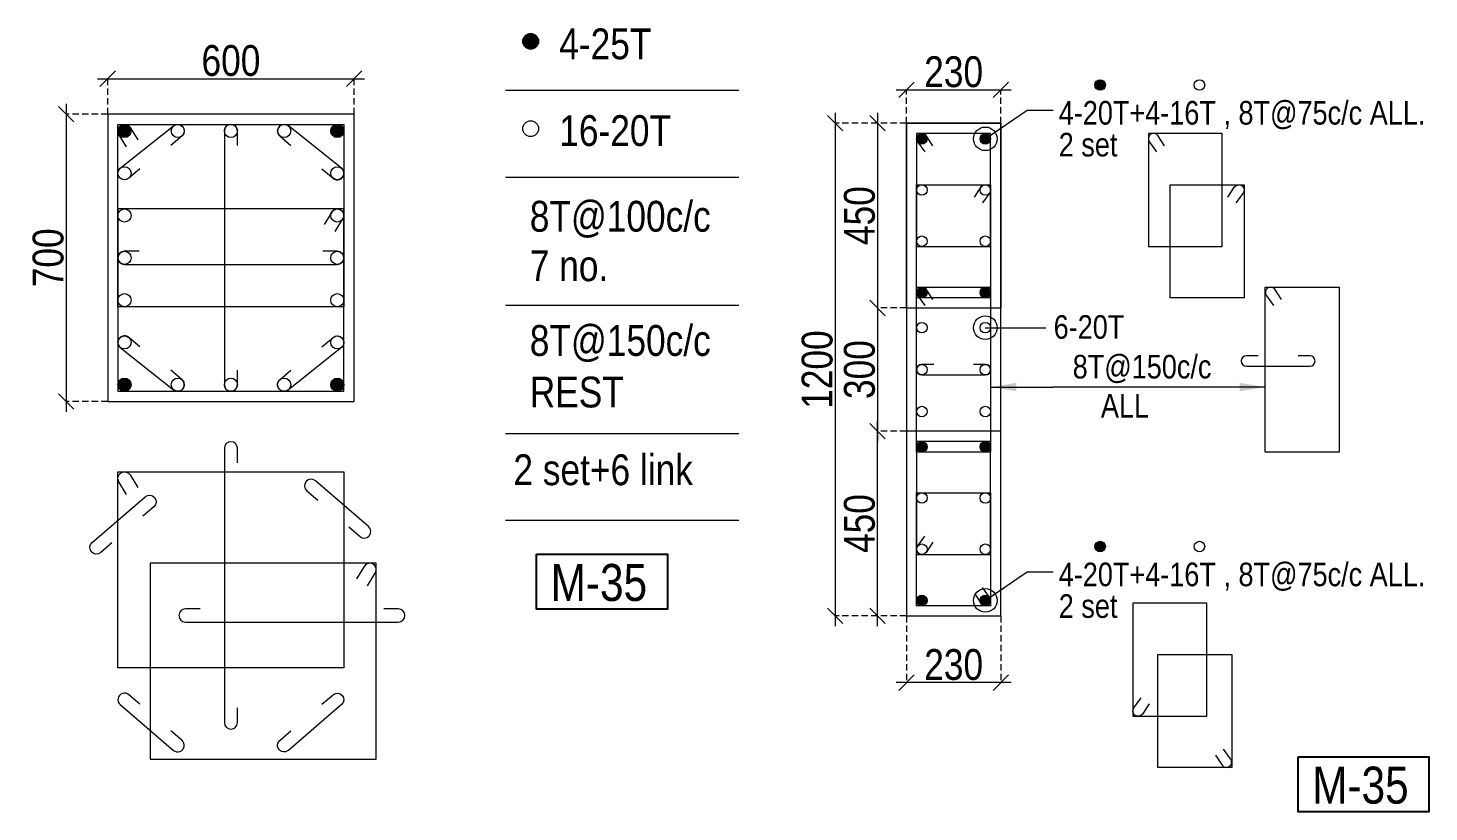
# Model space of a CAD drawing. Header units: millimetres. Extents: x 1112055 to 3390982, y -148532 to 766891.
# Drawn here: x 2164195 to 2177836, y -47599 to -39961 of the extents above; entities that cross this region are included whole.
import ezdxf
from ezdxf.enums import TextEntityAlignment as Align

# ---------------------------------------------------------------- set-up
doc = ezdxf.new("R2010")
doc.units = ezdxf.units.MM
doc.header["$PDMODE"] = 35
doc.header["$PDSIZE"] = -25
doc.linetypes.add('DASHED2', pattern=[0.375, 0.25, -0.125])
doc.linetypes.add('Hidden', pattern=[9.525, 6.35, -3.175])
for name, color, linetype, lineweight in [('B COL', 1, 'Continuous', 30), ('B COL. SIZE DIM', 220, 'Continuous', 25), ('B COLSCH', 204, 'Continuous', 20), ('B COLUMN', 1, 'Hidden', 9), ('B STEEL', 34, 'Continuous', 15), ('B-ST TEXT', 7, 'Continuous', 9)]:
    doc.layers.add(name, color=color, linetype=linetype, lineweight=lineweight)
doc.layers.add('B TEXT', color=7, linetype='Continuous')
doc.styles.add('dim inside', font='romans.shx', dxfattribs={"width": 0.8, "height": 125})
doc.styles.add('SWINC', font='swissc.ttf')
doc.styles.add('TAHOMA', font='tahoma.ttf')
doc.dimstyles.new('dim inside', dxfattribs={"dimtxt": 125, "dimasz": 100, "dimexe": 0, "dimexo": 0, "dimgap": 10, "dimtad": 0, "dimdec": 0, "dimzin": 0, "dimdsep": 46, "dimtxsty": 'dim inside', "dimblk": 'SMALL', "dimcen": 0.09, "dimadec": 0, "dimazin": 0, "dimtfac": 1, "dimtdec": 0, "dimtofl": 0, "dimtmove": 0, "dimatfit": 3, "dimfxl": 1, "dimtolj": 1, "dimtzin": 0, "dimarcsym": 2})
doc.dimstyles.new('PARESH', dxfattribs={"dimscale": 0, "dimtxt": 300, "dimasz": 150, "dimexe": 150, "dimexo": 150, "dimgap": 25, "dimtad": 1, "dimdec": 0, "dimzin": 0, "dimdsep": 46, "dimtxsty": 'TAHOMA', "dimblk": 'ARCHTICK', "dimcen": 100, "dimdle": 150, "dimclrd": 251, "dimclre": 251, "dimclrt": 6, "dimadec": 0, "dimazin": 0, "dimtfac": 1, "dimtdec": 0, "dimtix": 1, "dimtofl": 0, "dimtmove": 0, "dimatfit": 2, "dimfxl": 0.18, "dimtolj": 1, "dimtzin": 0, "dimlwd": 9, "dimlwe": 9, "dimarcsym": 0})

# ---------------------------------------------------------------- blocks, each defined once
blk = doc.blocks.new('_Oblique')
at = {"color": 0, "linetype": 'ByBlock', "lineweight": -2}
blk.add_line((-0.5, -0.5), (0.5, 0.5), dxfattribs=at)
blk = doc.blocks.new('*D3997')
at = {"layer": 'B COL. SIZE DIM', "color": 250, "lineweight": 9, "ltscale": 250, "transparency": 16777216}
blk.add_line((2164871, -40455), (2167471, -40455), dxfattribs=at)
at = {"layer": 'B COL. SIZE DIM', "color": 250, "linetype": 'DASHED2', "lineweight": 9, "ltscale": 250, "transparency": 16777216}
for p, q in [((2164971, -40800), (2164971, -40455)), ((2167371, -40800), (2167371, -40455))]:
    blk.add_line(p, q, dxfattribs=at)
at = {"layer": 'Defpoints', "color": 0, "transparency": 16777216}
for p in [(2167371, -40455), (2164971, -40800), (2167371, -40800)]:
    blk.add_point(p, dxfattribs=at)
at = {"layer": 'B COL. SIZE DIM', "color": 250, "lineweight": 9, "transparency": 16777216, "xscale": 150, "yscale": 150, "zscale": 150, "rotation": 180}
blk.add_blockref('_Oblique', (2164971, -40455), dxfattribs=at)
at = {"layer": 'B COL. SIZE DIM', "color": 250, "lineweight": 9, "transparency": 16777216, "xscale": 150, "yscale": 150, "zscale": 150}
blk.add_blockref('_Oblique', (2167371, -40455), dxfattribs=at)
at = {"layer": 'B COL. SIZE DIM', "color": 6, "transparency": 16777216, "insert": (2166171, -40280), "char_height": 300, "attachment_point": 5, "style": 'SWINC'}
blk.add_mtext('\\A1;600', dxfattribs=at)
blk = doc.blocks.new('*D3998')
at = {"layer": 'B COL. SIZE DIM', "color": 250, "lineweight": 9, "ltscale": 250, "transparency": 16777216}
blk.add_line((2164567, -40700), (2164567, -43700), dxfattribs=at)
at = {"layer": 'B COL. SIZE DIM', "color": 250, "linetype": 'DASHED2', "lineweight": 9, "ltscale": 250, "transparency": 16777216}
for p, q in [((2164971, -40800), (2164567, -40800)), ((2164971, -43600), (2164567, -43600))]:
    blk.add_line(p, q, dxfattribs=at)
at = {"layer": 'Defpoints', "color": 0, "transparency": 16777216}
for p in [(2164971, -40800), (2164567, -43600), (2164971, -43600)]:
    blk.add_point(p, dxfattribs=at)
at = {"layer": 'B COL. SIZE DIM', "color": 250, "lineweight": 9, "transparency": 16777216, "xscale": 150, "yscale": 150, "zscale": 150}
for p, rotation in [((2164567, -40800), 90), ((2164567, -43600), 270)]:
    blk.add_blockref('_Oblique', p, dxfattribs=dict(at, rotation=rotation))
at = {"layer": 'B COL. SIZE DIM', "color": 6, "transparency": 16777216, "insert": (2164392, -42200), "char_height": 300, "attachment_point": 5, "rotation": 90, "style": 'SWINC'}
blk.add_mtext('\\A1;700', dxfattribs=at)
blk = doc.blocks.new('*D4035')
at = {"layer": 'B COL. SIZE DIM', "color": 250, "lineweight": 9, "ltscale": 250, "transparency": 16777216}
blk.add_line((2172648, -40564), (2173768, -40564), dxfattribs=at)
at = {"layer": 'B COL. SIZE DIM', "color": 250, "linetype": 'DASHED2', "lineweight": 9, "ltscale": 250, "transparency": 16777216}
for p, q in [((2172748, -40889), (2172748, -40564)), ((2173668, -40889), (2173668, -40564))]:
    blk.add_line(p, q, dxfattribs=at)
at = {"layer": 'Defpoints', "color": 0, "transparency": 16777216}
for p in [(2173668, -40564), (2172748, -40889), (2173668, -40889)]:
    blk.add_point(p, dxfattribs=at)
at = {"layer": 'B COL. SIZE DIM', "color": 250, "lineweight": 9, "transparency": 16777216, "xscale": 150, "yscale": 150, "zscale": 150, "rotation": 180}
blk.add_blockref('_Oblique', (2172748, -40564), dxfattribs=at)
at = {"layer": 'B COL. SIZE DIM', "color": 250, "lineweight": 9, "transparency": 16777216, "xscale": 150, "yscale": 150, "zscale": 150}
blk.add_blockref('_Oblique', (2173668, -40564), dxfattribs=at)
at = {"layer": 'B COL. SIZE DIM', "color": 6, "transparency": 16777216, "insert": (2173208, -40389), "char_height": 300, "attachment_point": 5, "style": 'SWINC'}
blk.add_mtext('\\A1;230', dxfattribs=at)
blk = doc.blocks.new('*D4036')
at = {"layer": 'B COL. SIZE DIM', "color": 250, "lineweight": 9, "ltscale": 250, "transparency": 16777216}
blk.add_line((2172467, -42589), (2172467, -43989), dxfattribs=at)
at = {"layer": 'B COL. SIZE DIM', "color": 250, "linetype": 'DASHED2', "lineweight": 9, "ltscale": 250, "transparency": 16777216}
for p, q in [((2172748, -42689), (2172467, -42689)), ((2172748, -43889), (2172467, -43889))]:
    blk.add_line(p, q, dxfattribs=at)
at = {"layer": 'Defpoints', "color": 0, "transparency": 16777216}
for p in [(2172748, -42689), (2172467, -43889), (2172748, -43889)]:
    blk.add_point(p, dxfattribs=at)
at = {"layer": 'B COL. SIZE DIM', "color": 250, "lineweight": 9, "transparency": 16777216, "xscale": 150, "yscale": 150, "zscale": 150}
for p, rotation in [((2172467, -42689), 90), ((2172467, -43889), 270)]:
    blk.add_blockref('_Oblique', p, dxfattribs=dict(at, rotation=rotation))
at = {"layer": 'B COL. SIZE DIM', "color": 6, "transparency": 16777216, "insert": (2172292, -43289), "char_height": 300, "attachment_point": 5, "rotation": 90, "style": 'SWINC'}
blk.add_mtext('\\A1;300', dxfattribs=at)
blk = doc.blocks.new('*D4037')
at = {"layer": 'B COL. SIZE DIM', "color": 250, "lineweight": 9, "ltscale": 250, "transparency": 16777216}
blk.add_line((2172467, -40789), (2172467, -42789), dxfattribs=at)
at = {"layer": 'B COL. SIZE DIM', "color": 250, "linetype": 'DASHED2', "lineweight": 9, "ltscale": 250, "transparency": 16777216}
for p, q in [((2172748, -40889), (2172467, -40889)), ((2172748, -42689), (2172467, -42689))]:
    blk.add_line(p, q, dxfattribs=at)
at = {"layer": 'Defpoints', "color": 0, "transparency": 16777216}
for p in [(2172748, -40889), (2172467, -42689), (2172748, -42689)]:
    blk.add_point(p, dxfattribs=at)
at = {"layer": 'B COL. SIZE DIM', "color": 250, "lineweight": 9, "transparency": 16777216, "xscale": 150, "yscale": 150, "zscale": 150}
for p, rotation in [((2172467, -40889), 90), ((2172467, -42689), 270)]:
    blk.add_blockref('_Oblique', p, dxfattribs=dict(at, rotation=rotation))
at = {"layer": 'B COL. SIZE DIM', "color": 6, "transparency": 16777216, "insert": (2172292, -41789), "char_height": 300, "attachment_point": 5, "rotation": 90, "style": 'SWINC'}
blk.add_mtext('\\A1;450', dxfattribs=at)
blk = doc.blocks.new('*D4038')
at = {"layer": 'B COL. SIZE DIM', "color": 250, "lineweight": 9, "ltscale": 250, "transparency": 16777216}
blk.add_line((2172467, -45789), (2172467, -43789), dxfattribs=at)
at = {"layer": 'B COL. SIZE DIM', "color": 250, "linetype": 'DASHED2', "lineweight": 9, "ltscale": 250, "transparency": 16777216}
for p, q in [((2172748, -43889), (2172467, -43889)), ((2172748, -45689), (2172467, -45689))]:
    blk.add_line(p, q, dxfattribs=at)
at = {"layer": 'Defpoints', "color": 0, "transparency": 16777216}
for p in [(2172467, -43889), (2172748, -43889), (2172748, -45689)]:
    blk.add_point(p, dxfattribs=at)
at = {"layer": 'B COL. SIZE DIM', "color": 250, "lineweight": 9, "transparency": 16777216, "xscale": 150, "yscale": 150, "zscale": 150}
for p, rotation in [((2172467, -43889), 90), ((2172467, -45689), 270)]:
    blk.add_blockref('_Oblique', p, dxfattribs=dict(at, rotation=rotation))
at = {"layer": 'B COL. SIZE DIM', "color": 6, "transparency": 16777216, "insert": (2172292, -44789), "char_height": 300, "attachment_point": 5, "rotation": 90, "style": 'SWINC'}
blk.add_mtext('\\A1;450', dxfattribs=at)
blk = doc.blocks.new('*D4039')
at = {"layer": 'B COL. SIZE DIM', "color": 250, "lineweight": 9, "ltscale": 250, "transparency": 16777216}
blk.add_line((2172055, -40789), (2172055, -45789), dxfattribs=at)
at = {"layer": 'B COL. SIZE DIM', "color": 250, "linetype": 'DASHED2', "lineweight": 9, "ltscale": 250, "transparency": 16777216}
for p, q in [((2172748, -40889), (2172055, -40889)), ((2172748, -45689), (2172055, -45689))]:
    blk.add_line(p, q, dxfattribs=at)
at = {"layer": 'Defpoints', "color": 0, "transparency": 16777216}
for p in [(2172748, -40889), (2172055, -45689), (2172748, -45689)]:
    blk.add_point(p, dxfattribs=at)
at = {"layer": 'B COL. SIZE DIM', "color": 250, "lineweight": 9, "transparency": 16777216, "xscale": 150, "yscale": 150, "zscale": 150}
for p, rotation in [((2172055, -40889), 90), ((2172055, -45689), 270)]:
    blk.add_blockref('_Oblique', p, dxfattribs=dict(at, rotation=rotation))
at = {"layer": 'B COL. SIZE DIM', "color": 6, "transparency": 16777216, "insert": (2171880, -43289), "char_height": 300, "attachment_point": 5, "rotation": 90, "style": 'SWINC'}
blk.add_mtext('\\A1;1200', dxfattribs=at)
blk = doc.blocks.new('*D4040')
at = {"layer": 'B COL. SIZE DIM', "color": 250, "linetype": 'DASHED2', "lineweight": 9, "ltscale": 250, "transparency": 16777216}
for p, q in [((2172748, -45689), (2172748, -46339)), ((2173668, -45689), (2173668, -46339))]:
    blk.add_line(p, q, dxfattribs=at)
at = {"layer": 'B COL. SIZE DIM', "color": 250, "lineweight": 9, "ltscale": 250, "transparency": 16777216}
blk.add_line((2173768, -46339), (2172648, -46339), dxfattribs=at)
at = {"layer": 'Defpoints', "color": 0, "transparency": 16777216}
for p in [(2172748, -45689), (2173668, -45689), (2172748, -46339)]:
    blk.add_point(p, dxfattribs=at)
at = {"layer": 'B COL. SIZE DIM', "color": 250, "lineweight": 9, "transparency": 16777216, "xscale": 150, "yscale": 150, "zscale": 150, "rotation": 180}
blk.add_blockref('_Oblique', (2172748, -46339), dxfattribs=at)
at = {"layer": 'B COL. SIZE DIM', "color": 250, "lineweight": 9, "transparency": 16777216, "xscale": 150, "yscale": 150, "zscale": 150}
blk.add_blockref('_Oblique', (2173668, -46339), dxfattribs=at)
at = {"layer": 'B COL. SIZE DIM', "color": 6, "transparency": 16777216, "insert": (2173208, -46164), "char_height": 300, "attachment_point": 5, "style": 'SWINC'}
blk.add_mtext('\\A1;230', dxfattribs=at)
blk = doc.blocks.new('_ArchTick')
at = {"color": 0, "linetype": 'ByBlock', "const_width": 0.15}
blk.add_lwpolyline([(-0.5, -0.5), (0.5, 0.5)], dxfattribs=at)

msp = doc.modelspace()

# ---------------------------------------------------------------- hatches: boundary and pattern name
at = {"layer": 'B STEEL', "lineweight": 9, "ltscale": 0.5}
h = msp.add_hatch(color=34, dxfattribs=at)
edge = h.paths.add_edge_path()
edge.add_arc((2169089.3, -40091.2), 76.8, 0, 360)
at = {"layer": 'B STEEL', "lineweight": 13}
h = msp.add_hatch(color=256, dxfattribs=at)
h.dxf.hatch_style = 1
edge = h.paths.add_edge_path()
edge.add_ellipse((2174634.2, -40516.3), major_axis=(51.4, 0), ratio=1, start_angle=0, end_angle=360)
at = {"layer": 'B STEEL', "lineweight": 9, "ltscale": 0.5}
h = msp.add_hatch(color=34, dxfattribs=at)
edge = h.paths.add_edge_path()
edge.add_arc((2165134.9, -40964.4), 64, 0, 360)
h = msp.add_hatch(color=34, dxfattribs=at)
edge = h.paths.add_edge_path()
edge.add_arc((2167206.9, -40964.4), 64, 180, 540, ccw=False)
at = {"layer": 'B STEEL', "lineweight": 13}
h = msp.add_hatch(color=256, dxfattribs=at)
h.dxf.hatch_style = 1
edge = h.paths.add_edge_path()
edge.add_ellipse((2172899.2, -41040.8), major_axis=(51.4, 0), ratio=1, start_angle=0, end_angle=360)
h = msp.add_hatch(color=256, dxfattribs=at)
h.dxf.hatch_style = 1
edge = h.paths.add_edge_path()
edge.add_ellipse((2173516.4, -41040.8), major_axis=(51.4, 0), ratio=1, start_angle=0, end_angle=360)
h = msp.add_hatch(color=256, dxfattribs=at)
h.dxf.hatch_style = 1
edge = h.paths.add_edge_path()
edge.add_ellipse((2172899.2, -42537.9), major_axis=(51.4, 0), ratio=1, start_angle=0, end_angle=360)
h = msp.add_hatch(color=256, dxfattribs=at)
h.dxf.hatch_style = 1
edge = h.paths.add_edge_path()
edge.add_ellipse((2173516.4, -42537.9), major_axis=(51.4, 0), ratio=1, start_angle=0, end_angle=360)
at = {"layer": 'B STEEL', "lineweight": 9, "ltscale": 0.5}
h = msp.add_hatch(color=34, dxfattribs=at)
edge = h.paths.add_edge_path()
edge.add_arc((2165134.9, -43436.4), 64, 0, 360, ccw=False)
h = msp.add_hatch(color=34, dxfattribs=at)
edge = h.paths.add_edge_path()
edge.add_arc((2167206.9, -43436.4), 64, -180, 180)
at = {"layer": 'B STEEL', "lineweight": 13}
h = msp.add_hatch(color=256, dxfattribs=at)
h.dxf.hatch_style = 1
edge = h.paths.add_edge_path()
edge.add_ellipse((2172899.2, -44040.8), major_axis=(51.4, 0), ratio=1, start_angle=0, end_angle=360)
h = msp.add_hatch(color=256, dxfattribs=at)
h.dxf.hatch_style = 1
edge = h.paths.add_edge_path()
edge.add_ellipse((2173516.4, -44040.8), major_axis=(51.4, 0), ratio=1, start_angle=0, end_angle=360)
h = msp.add_hatch(color=256, dxfattribs=at)
h.dxf.hatch_style = 1
edge = h.paths.add_edge_path()
edge.add_ellipse((2174634.2, -45013.5), major_axis=(51.4, 0), ratio=1, start_angle=0, end_angle=360)
h = msp.add_hatch(color=256, dxfattribs=at)
h.dxf.hatch_style = 1
edge = h.paths.add_edge_path()
edge.add_ellipse((2172899.2, -45537.9), major_axis=(51.4, 0), ratio=1, start_angle=0, end_angle=360)
h = msp.add_hatch(color=256, dxfattribs=at)
h.dxf.hatch_style = 1
edge = h.paths.add_edge_path()
edge.add_ellipse((2173516.4, -45537.9), major_axis=(51.4, 0), ratio=1, start_angle=0, end_angle=360)

# ---------------------------------------------------------------- linework, layer by layer
at = {"layer": 'B COL', "lineweight": 13}
for points in [[(2172747.8, -45689.4), (2173667.8, -45689.4), (2173667.8, -40889.4), (2172747.8, -40889.4)], [(2172747.8, -40889.4), (2173667.8, -40889.4), (2173667.8, -42689.4), (2172747.8, -42689.4)], [(2172747.8, -45689.4), (2173667.8, -45689.4), (2173667.8, -43889.4), (2172747.8, -43889.4)]]:
    msp.add_lwpolyline(points, close=True, dxfattribs=at)
at = {"layer": 'B COLSCH', "color": 250, "lineweight": 0}
for p, q in [((2168843, -40567.9), (2171117.4, -40567.9)), ((2168843, -41412.9), (2171117.4, -41412.9)), ((2168843, -42662.7), (2171117.4, -42662.7)), ((2168843, -43912.4), (2171117.4, -43912.4)), ((2168843, -44757.4), (2171117.4, -44757.4))]:
    msp.add_line(p, q, dxfattribs=at)
at = {"layer": 'B COLUMN', "color": 1, "linetype": 'ByBlock', "lineweight": 20}
msp.add_lwpolyline([(2164970.9, -43600.4), (2167370.9, -43600.4), (2167370.9, -40800.4), (2164970.9, -40800.4)], close=True, dxfattribs=at)
at = {"layer": 'B STEEL', "color": 34, "lineweight": 9, "ltscale": 0.5}
for points in [[(2165155.1, -41119.4), (2165080.4, -40998, -1), (2165189.4, -40930.8), (2165264.2, -41052.3)], [(2165284.8, -41331.9), (2165176.6, -41424.9, -1), (2165093.2, -41327.8), (2165611.2, -40915.9, -1), (2165694.6, -41012.9), (2165586.5, -41105.9)], [(2166234.9, -41107), (2166234.9, -40964.4, 1), (2166106.9, -40964.4), (2166106.9, -43436.4, 1), (2166234.9, -43436.4), (2166234.9, -43293.7)], [(2167057, -41331.9), (2167165.1, -41424.9, 1), (2167248.6, -41327.8), (2166730.6, -40915.9, 1), (2166647.1, -41012.9), (2166755.3, -41105.9)], [(2167186.6, -41943.4), (2167261.4, -41821.9, 1), (2167152.3, -41754.8), (2167077.6, -41876.3)], [(2165277.5, -42136.4), (2165134.9, -42136.4, 1), (2165134.9, -42264.4), (2167206.9, -42264.4, 1), (2167206.9, -42136.4), (2167064.2, -42136.4)], [(2165284.8, -43068.8), (2165176.6, -42975.8, 1), (2165093.2, -43072.9), (2165611.2, -43484.9, 1), (2165694.6, -43387.8), (2165586.5, -43294.8)], [(2167057, -43068.8), (2167165.1, -42975.8, -1), (2167248.6, -43072.9), (2166730.6, -43484.9, -1), (2166647.1, -43387.8), (2166755.3, -43294.8)], [(2166234.9, -44198), (2166234.9, -44055.3, 1), (2166106.9, -44055.3), (2166106.9, -46727.3, 1), (2166234.9, -46727.3), (2166234.9, -46584.6)], [(2165155.1, -44504.4), (2165080.4, -44382.9, -1), (2165189.4, -44315.8), (2165264.2, -44437.3)], [(2167319.9, -44822), (2167428.1, -44915, 1), (2167511.6, -44817.9), (2166993.6, -44372.5, 1), (2166910.1, -44469.6), (2167018.3, -44562.6)], [(2165010.8, -44977.7), (2164902.7, -45070.6, -1), (2164819.2, -44973.6), (2165337.2, -44528.2, -1), (2165420.7, -44625.3), (2165312.5, -44718.3)], [(2167501.4, -45395.1), (2167576.1, -45273.6, 1), (2167467.1, -45206.5), (2167392.3, -45328)], [(2165871.7, -45621.3), (2165729, -45621.3, 1), (2165729, -45749.4), (2167801, -45749.4, 1), (2167801, -45621.3), (2167658.3, -45621.3)], [(2165284.8, -46549.1), (2165176.6, -46456.1, 1), (2165093.2, -46553.2), (2165611.2, -46998.6, 1), (2165694.6, -46901.5), (2165586.5, -46808.5)], [(2167057, -46549.1), (2167165.1, -46456.1, -1), (2167248.6, -46553.2), (2166730.6, -46998.6, -1), (2166647.1, -46901.5), (2166755.3, -46808.5)]]:
    msp.add_lwpolyline(points, format="xyb", dxfattribs=at)
for points in [[(2167270.9, -42676.4), (2165070.9, -42676.4), (2165070.9, -40900.4), (2167270.9, -40900.4)], [(2167270.9, -41724.4), (2165070.9, -41724.4), (2165070.9, -43500.4), (2167270.9, -43500.4)], [(2167270.9, -46194.7), (2165070.9, -46194.7), (2165070.9, -44285.4), (2167270.9, -44285.4)], [(2167585.6, -45176), (2165385.6, -45176), (2165385.6, -47085.4), (2167585.6, -47085.4)]]:
    msp.add_lwpolyline(points, close=True, dxfattribs=at)
at = {"layer": 'B STEEL', "lineweight": 13}
for points in [[(2172847.8, -42090.3), (2173567.8, -42090.3), (2173567.8, -40989.4), (2172847.8, -40989.4)], [(2175104.1, -42090.3), (2175824.1, -42090.3), (2175824.1, -40989.4), (2175104.1, -40989.4)], [(2172847.8, -41488.4), (2173567.8, -41488.4), (2173567.8, -42589.4), (2172847.8, -42589.4)], [(2175316.4, -41488.4), (2176036.4, -41488.4), (2176036.4, -42589.4), (2175316.4, -42589.4)], [(2172847.8, -45090.3), (2173567.8, -45090.3), (2173567.8, -43989.4), (2172847.8, -43989.4)], [(2172847.8, -44488.4), (2173567.8, -44488.4), (2173567.8, -45589.4), (2172847.8, -45589.4)], [(2174953.3, -46665.7), (2175673.3, -46665.7), (2175673.3, -45564.7), (2174953.3, -45564.7)], [(2175195.4, -46063.8), (2175915.4, -46063.8), (2175915.4, -47164.7), (2175195.4, -47164.7)]]:
    msp.add_lwpolyline(points, close=True, dxfattribs=at)
for points in [[(2173004.8, -41109.5), (2172940.1, -41009.6, 1), (2172858.3, -41072), (2172927.4, -41166.9)], [(2175261.1, -41109.5), (2175196.4, -41009.6, 1), (2175114.6, -41072), (2175183.7, -41166.9)], [(2173410.8, -41608.6), (2173475.5, -41508.6, -1), (2173557.2, -41571), (2173488.2, -41665.9)], [(2175879.4, -41608.6), (2175944.1, -41508.6, -1), (2176025.8, -41571), (2175956.8, -41665.9)], [(2173004.8, -44970.1), (2172940.1, -45070.1, -1), (2172858.3, -45007.7), (2172927.4, -44912.8)], [(2173410.8, -45469.2), (2173475.5, -45569.2, 1), (2173557.2, -45506.7), (2173488.2, -45411.8)], [(2175110.3, -46545.5), (2175045.6, -46645.5, -1), (2174963.9, -46583), (2175032.9, -46488.1)], [(2175758.4, -47044.5), (2175823.1, -47144.5, 1), (2175904.9, -47082.1), (2175835.8, -46987.2)]]:
    msp.add_lwpolyline(points, format="xyb", dxfattribs=at)
at = {"layer": 'B STEEL', "color": 3, "lineweight": 13}
for points in [[(2173567.8, -44092.2), (2172847.8, -44092.2), (2172847.8, -42486.5), (2173567.8, -42486.5)], [(2176962.5, -44092.2), (2176242.5, -44092.2), (2176242.5, -42486.5), (2176962.5, -42486.5)]]:
    msp.add_lwpolyline(points, close=True, dxfattribs=at)
for points in [[(2173004.8, -42606.7), (2172940.1, -42506.7, 1), (2172858.3, -42569.2), (2172927.4, -42664)], [(2176399.5, -42606.7), (2176334.8, -42506.7, 1), (2176253.1, -42569.2), (2176322.1, -42664)], [(2173013.8, -43238.6), (2172899.2, -43238.6, 1), (2172899.2, -43341.4), (2173516.4, -43341.4, 1), (2173516.4, -43238.6), (2173401.8, -43238.6)], [(2176173.2, -43153.6), (2176058.6, -43153.6, 1), (2176058.6, -43256.4), (2176675.8, -43256.4, 1), (2176675.8, -43153.6), (2176561.2, -43153.6)]]:
    msp.add_lwpolyline(points, format="xyb", dxfattribs=at)
at = {"layer": 'B STEEL', "color": 34, "lineweight": 9, "ltscale": 0.5}
for centre, radius in [((2169089.3, -40091.2), 76.8), ((2165134.9, -40964.4), 64), ((2165652.9, -40964.4), 64), ((2166170.9, -40964.4), 64), ((2166688.9, -40964.4), 64), ((2167206.9, -40964.4), 64), ((2169089.3, -40941.5), 76.8), ((2165134.9, -41376.4), 64), ((2167206.9, -41376.4), 64), ((2165134.9, -41788.4), 64), ((2167206.9, -41788.4), 64), ((2165134.9, -42200.4), 64), ((2167206.9, -42200.4), 64), ((2165134.9, -42612.4), 64), ((2167206.9, -42612.4), 64), ((2165134.9, -43024.4), 64), ((2167206.9, -43024.4), 64), ((2165134.9, -43436.4), 64), ((2165652.9, -43436.4), 64), ((2166170.9, -43436.4), 64), ((2166688.9, -43436.4), 64), ((2167206.9, -43436.4), 64)]:
    msp.add_circle(centre, radius, dxfattribs=at)
at = {"layer": 'B STEEL', "lineweight": 13}
for centre in [(2174634.2, -40516.3), (2175601, -40516.3), (2172899.2, -41040.8), (2173516.4, -41040.8), (2172899.2, -41539.8), (2173516.4, -41539.8), (2172899.2, -42038.9), (2173516.4, -42038.9), (2172899.2, -42537.9), (2173516.4, -42537.9), (2172899.2, -42880.8), (2173516.4, -42880.8), (2172899.2, -43290), (2173516.4, -43290), (2172899.2, -43697.9), (2173516.4, -43697.9), (2172899.2, -44040.8), (2173516.4, -44040.8), (2172899.2, -44539.8), (2173516.4, -44539.8), (2172899.2, -45038.9), (2173516.4, -45038.9), (2174634.2, -45013.5), (2175601, -45013.5), (2172899.2, -45537.9), (2173516.4, -45537.9)]:
    msp.add_circle(centre, 51.4, dxfattribs=at)
at = {"layer": 'B TEXT', "color": 1}
for points in [[(2169146.6, -45086.5), (2170421.2, -45086.5), (2170421.2, -45624.4), (2169146.6, -45624.4)], [(2176561.8, -47061.1), (2177836.4, -47061.1), (2177836.4, -47599.1), (2176561.8, -47599.1)]]:
    msp.add_lwpolyline(points, close=True, dxfattribs=at)

# ---------------------------------------------------------------- texts
at = {"layer": 'B TEXT', "style": 'SWINC'}
for s, p in [('4-25T', (2169367.8, -40265.8)), ('16-20T', (2169367.8, -41110.8)), ('8T@100c/c', (2169080.8, -41945.6)), ('7 no.', (2169080.8, -42427.4)), ('8T@150c/c', (2169080.8, -43155.5)), ('REST', (2169080.8, -43657.9)), ('2 set+6 link', (2168921.2, -44414.9))]:
    msp.add_text(s, height=300, dxfattribs=at).set_placement(p)
at = {"layer": 'B TEXT', "lineweight": 15, "style": 'SWINC'}
for s, p in [('4-20T+4-16T , 8T@75c/c ALL.', (2174231.4, -40971.4)), ('2 set', (2174231.4, -41281.6)), ('6-20T', (2174181.8, -43058)), ('8T@150c/c', (2174367.3, -43444.6)), ('ALL', (2174641.9, -43825.3)), ('4-20T+4-16T , 8T@75c/c ALL.', (2174231.4, -45468.6)), ('2 set', (2174231.4, -45776.8))]:
    msp.add_text(s, height=230, dxfattribs=at).set_placement(p, align=Align.BOTTOM_LEFT)
at = {"layer": 'B TEXT', "color": 1, "style": 'SWINC'}
for p in [(2169284, -45651), (2176699.1, -47625.7)]:
    msp.add_text('M-35', height=360, dxfattribs=at).set_placement(p, align=Align.BOTTOM_LEFT)

# ---------------------------------------------------------------- dimensions: what is measured, and where the dimension line sits
at = {"layer": 'B COL. SIZE DIM', "color": 250, "ltscale": 250}
for base, p1, p2, picture, middle in [((2167370.9, -40455.4), (2164970.9, -40800.4), (2167370.9, -40800.4), '*D3997', (2166170.9, -40280.4)), ((2173667.8, -40564.5), (2172747.8, -40889.4), (2173667.8, -40889.4), '*D4035', (2173207.8, -40389.5)), ((2172747.8, -46338.9), (2173667.8, -45689.4), (2172747.8, -45689.4), '*D4040', (2173207.8, -46163.9))]:
    dim = msp.add_linear_dim(base=base, p1=p1, p2=p2, dimstyle='dim inside', override={"dimtxt": 300, "dimasz": 150, "dimgap": 25, "dimtad": 3, "dimlfac": 0.25, "dimtxsty": 'SWINC', "dimblk1": 'Oblique', "dimblk2": 'Oblique', "dimsah": 1, "dimdle": 100, "dimclrd": 250, "dimclre": 250, "dimclrt": 6, "dimfxl": 1000, "dimlwd": 9, "dimlwe": 9}, dxfattribs=at)
    dim.commit()
    dim.dimension.update_dxf_attribs({"geometry": picture, "text_midpoint": middle})
for base, p1, p2, angle, picture, middle in [((2164567, -43600.4), (2164970.9, -40800.4), (2164970.9, -43600.4), 90, '*D3998', (2164392, -42200.4)), ((2172055.1, -45689.4), (2172747.8, -40889.4), (2172747.8, -45689.4), 90, '*D4039', (2171880.1, -43289.4)), ((2172467.3, -42689.4), (2172747.8, -40889.4), (2172747.8, -42689.4), 90, '*D4037', (2172292.3, -41789.4)), ((2172467.3, -43889.4), (2172747.8, -42689.4), (2172747.8, -43889.4), 90, '*D4036', (2172292.3, -43289.4)), ((2172467.3, -43889.4), (2172747.8, -45689.4), (2172747.8, -43889.4), 270, '*D4038', (2172292.3, -44789.4))]:
    dim = msp.add_linear_dim(base=base, p1=p1, p2=p2, angle=angle, dimstyle='dim inside', override={"dimtxt": 300, "dimasz": 150, "dimgap": 25, "dimtad": 3, "dimlfac": 0.25, "dimtxsty": 'SWINC', "dimblk1": 'Oblique', "dimblk2": 'Oblique', "dimsah": 1, "dimdle": 100, "dimclrd": 250, "dimclre": 250, "dimclrt": 6, "dimfxl": 1000, "dimlwd": 9, "dimlwe": 9}, dxfattribs=at)
    dim.commit()
    dim.dimension.update_dxf_attribs({"geometry": picture, "text_midpoint": middle})

# ---------------------------------------------------------------- leaders
at = {"layer": 'B-ST TEXT', "lineweight": 15}
for points, override in [([(2173516.4, -41040.8), (2173923.5, -40761.2), (2174178, -40761.2)], {"dimscale": 1, "dimasz": 230, "dimtad": 0, "dimclrd": 0, "dimldrblk": 'Origin', "dimtfill": 2}), ([(2173516.4, -42880.8), (2174104.8, -42880.8)], {"dimscale": 1, "dimasz": 230, "dimtad": 0, "dimclrd": 0, "dimldrblk": 'Origin', "dimtfill": 2}), ([(2173567.8, -43459.5), (2174177, -43459.5)], {"dimscale": 1, "dimasz": 250, "dimtad": 0, "dimclrd": 0, "dimtfill": 2}), ([(2176242.5, -43459.5), (2174177, -43459.5)], {"dimscale": 1, "dimasz": 250, "dimtad": 0, "dimclrd": 0, "dimtfill": 2}), ([(2173516.4, -45537.9), (2173923.5, -45258.3), (2174178, -45258.3)], {"dimscale": 1, "dimasz": 230, "dimtad": 0, "dimclrd": 0, "dimldrblk": 'Origin', "dimtfill": 2})]:
    msp.add_leader(points, dimstyle='PARESH', override=override, dxfattribs=at)

doc.saveas('drawing.dxf')
